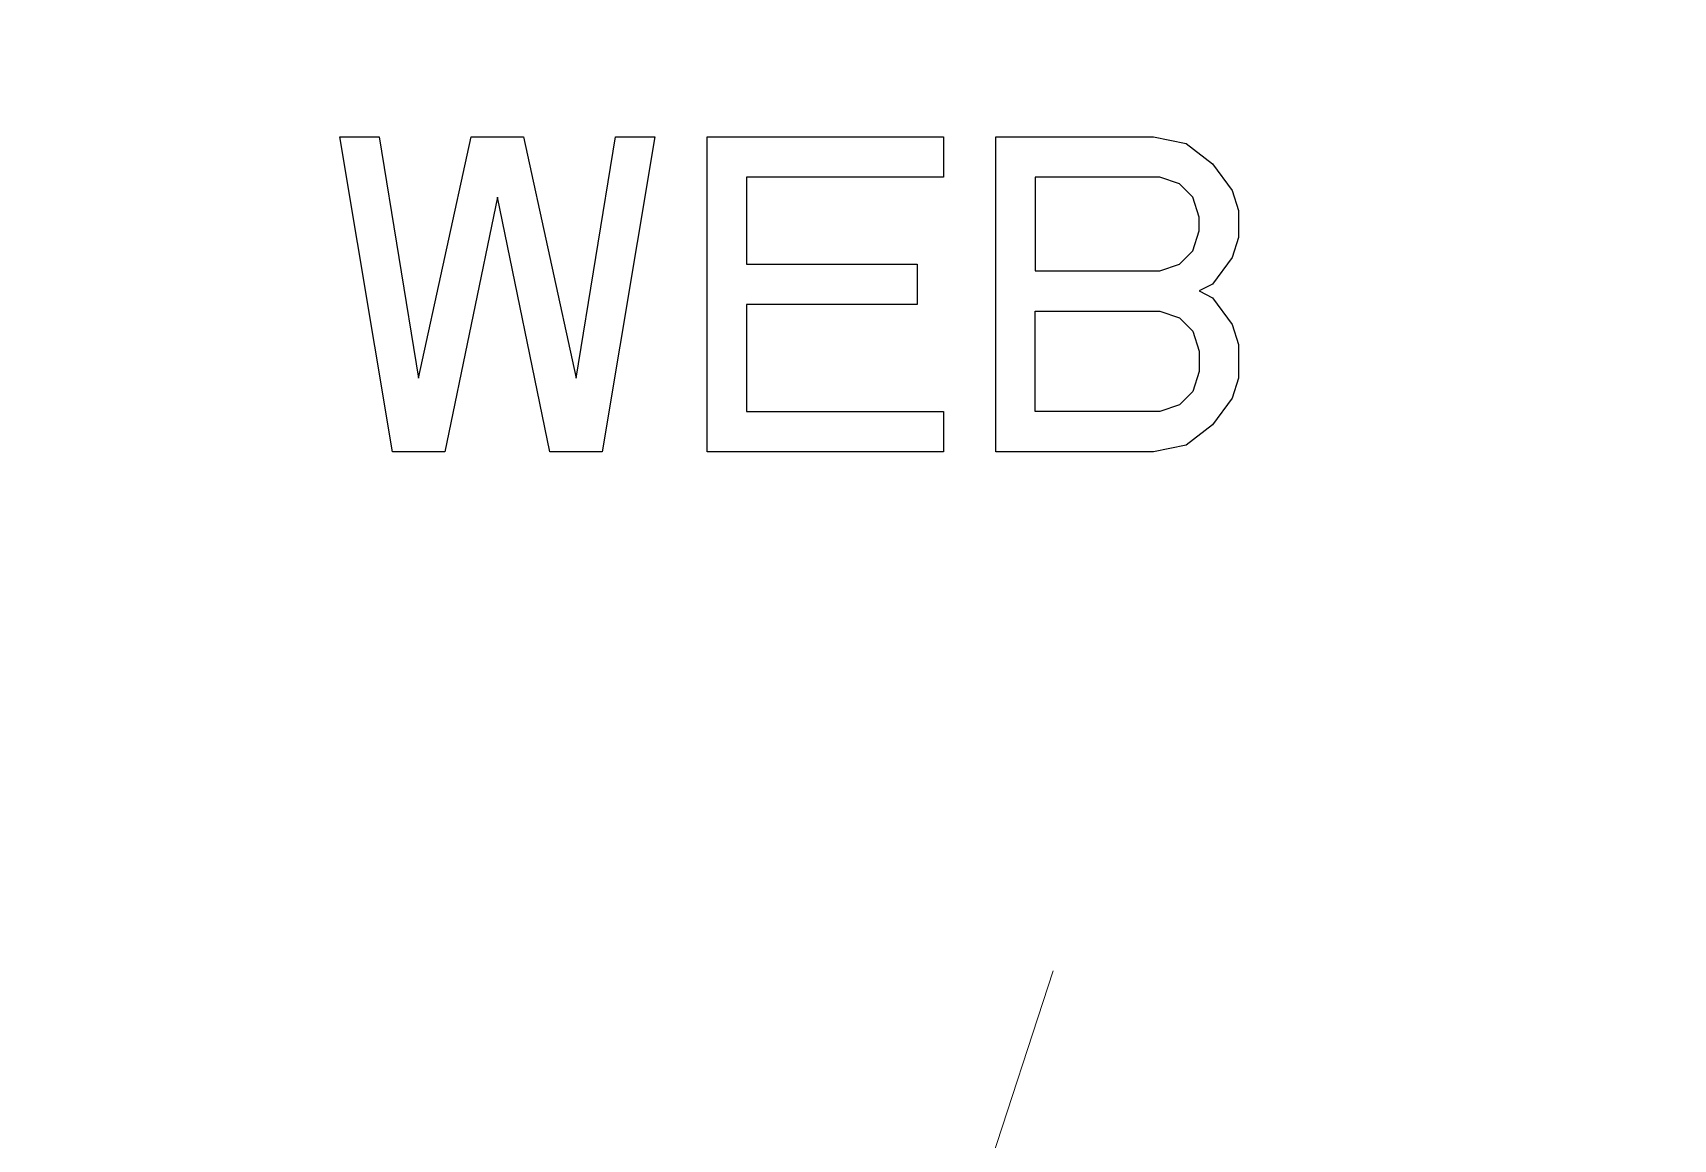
# Model space of a CAD drawing. Extents: x 61367 to 140945, y -1257 to 25588.
# Drawn here: x 73573.16 to 73614.83, y 19474.11 to 19502.23 of the extents above; entities that cross this region are included whole.
import ezdxf

# ---------------------------------------------------------------- set-up
doc = ezdxf.new("R2010")
doc.units = 0
doc.header["$MEASUREMENT"] = 0
doc.linetypes.add('ACAD_ISO03W100', pattern=[30, 12, -18])
doc.layers.get('0').update_dxf_attribs({"linetype": 'CONTINUOUS'})
doc.layers.add('4212-20665_4_1_0', color=7, linetype='CONTINUOUS')
doc.layers.add('THICK', color=7, linetype='CONTINUOUS', lineweight=0)

# ---------------------------------------------------------------- blocks, each defined once
blk = doc.blocks.new('ETRYRTERRTERWDDASW')
at = {"layer": 'THICK', "color": 1, "linetype": 'ACAD_ISO03W100', "ltscale": 2}
blk.add_line((214128.378, 51356.569), (213334.904, 48924.569), dxfattribs=at)
blk = doc.blocks.new('ERGRTHTHRT')
at = {"layer": '4212-20665_4_1_0', "color": 7, "linetype": 'Continuous'}
for p, q in [((-37591.941, -68451.666), (-37593.274, -68443.666)), ((-37593.274, -68443.666), (-37592.274, -68443.666)), ((-37592.274, -68443.666), (-37591.274, -68449.793)), ((-37591.274, -68449.793), (-37589.941, -68443.666)), ((-37589.941, -68443.666), (-37588.607, -68443.666)), ((-37588.607, -68443.666), (-37587.274, -68449.793)), ((-37587.274, -68449.793), (-37586.274, -68443.666)), ((-37585.274, -68443.666), (-37586.607, -68451.666)), ((-37586.274, -68443.666), (-37585.274, -68443.666)), ((-37583.941, -68451.666), (-37583.941, -68443.666)), ((-37583.941, -68443.666), (-37577.941, -68443.666)), ((-37577.941, -68443.666), (-37577.941, -68444.687)), ((-37576.607, -68451.666), (-37576.607, -68443.666)), ((-37576.607, -68443.666), (-37572.607, -68443.666)), ((-37572.607, -68443.666), (-37571.774, -68443.836)), ((-37571.774, -68443.836), (-37571.107, -68444.346)), ((-37571.107, -68444.346), (-37570.607, -68445.027)), ((-37582.941, -68444.687), (-37582.941, -68446.9)), ((-37577.941, -68444.687), (-37582.941, -68444.687)), ((-37575.607, -68444.687), (-37575.607, -68447.07)), ((-37572.441, -68444.687), (-37575.607, -68444.687)), ((-37571.941, -68444.857), (-37572.441, -68444.687)), ((-37571.607, -68445.198), (-37571.941, -68444.857)), ((-37589.274, -68445.198), (-37590.607, -68451.666)), ((-37587.941, -68451.666), (-37589.274, -68445.198)), ((-37571.441, -68445.708), (-37571.607, -68445.198)), ((-37570.607, -68445.027), (-37570.441, -68445.538)), ((-37571.441, -68446.049), (-37571.441, -68445.708)), ((-37570.441, -68445.538), (-37570.441, -68446.219)), ((-37571.607, -68446.559), (-37571.441, -68446.049)), ((-37571.941, -68446.9), (-37571.607, -68446.559)), ((-37570.441, -68446.219), (-37570.607, -68446.729)), ((-37582.941, -68446.9), (-37578.607, -68446.9)), ((-37578.607, -68446.9), (-37578.607, -68447.921)), ((-37572.441, -68447.07), (-37571.941, -68446.9)), ((-37570.607, -68446.729), (-37571.107, -68447.41)), ((-37575.607, -68447.07), (-37572.441, -68447.07)), ((-37571.107, -68447.41), (-37571.441, -68447.581)), ((-37571.441, -68447.581), (-37571.107, -68447.751)), ((-37571.107, -68447.751), (-37570.607, -68448.432)), ((-37582.941, -68447.921), (-37582.941, -68450.644)), ((-37578.607, -68447.921), (-37582.941, -68447.921)), ((-37575.607, -68450.644), (-37575.607, -68448.091)), ((-37575.607, -68448.091), (-37572.441, -68448.091)), ((-37572.441, -68448.091), (-37571.941, -68448.261)), ((-37571.941, -68448.261), (-37571.607, -68448.602)), ((-37571.607, -68448.602), (-37571.441, -68449.112)), ((-37570.607, -68448.432), (-37570.441, -68448.942)), ((-37570.441, -68448.942), (-37570.441, -68449.793)), ((-37571.441, -68449.112), (-37571.441, -68449.623)), ((-37571.441, -68449.623), (-37571.607, -68450.134)), ((-37570.441, -68449.793), (-37570.607, -68450.304)), ((-37571.607, -68450.134), (-37571.941, -68450.474)), ((-37570.607, -68450.304), (-37571.107, -68450.985)), ((-37582.941, -68450.644), (-37577.941, -68450.644)), ((-37577.941, -68450.644), (-37577.941, -68451.666)), ((-37572.441, -68450.644), (-37575.607, -68450.644)), ((-37571.941, -68450.474), (-37572.441, -68450.644)), ((-37571.107, -68450.985), (-37571.774, -68451.495)), ((-37571.774, -68451.495), (-37572.607, -68451.666)), ((-37590.607, -68451.666), (-37591.941, -68451.666)), ((-37586.607, -68451.666), (-37587.941, -68451.666)), ((-37577.941, -68451.666), (-37583.941, -68451.666)), ((-37572.607, -68451.666), (-37576.607, -68451.666))]:
    blk.add_line(p, q, dxfattribs=at)

msp = doc.modelspace()

# ---------------------------------------------------------------- block references
at = {"lineweight": -3}
msp.add_blockref('ERGRTHTHRT', (111174.232, 87943.251), dxfattribs=at)
msp.add_blockref('ETRYRTERRTERWDDASW', (-140212.921, -30908.483))

doc.saveas('drawing.dxf')
